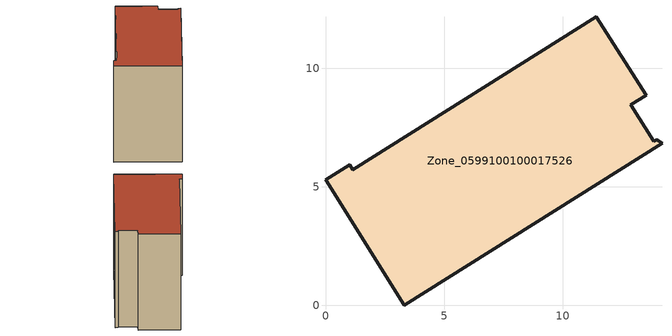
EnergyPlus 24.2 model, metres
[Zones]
Zone_0599100100017526
 floor ground (C_G): 13.97,6.99 14.2,6.84 3.33,0 0,5.29 1.02,5.93 1.16,5.72 11.41,12.18 13.53,8.87 12.89,8.46 13.85,6.91 z0
 wall outside (C_F): 13.85,6.91 12.89,8.46 13.53,8.87 11.41,12.18 1.16,5.72 1.02,5.93 0,5.29 3.33,0 14.2,6.84 13.97,6.99 13.85,6.91 z0:9.65
 roof outside (C_R): 14.2,6.84 13.97,6.99 13.85,6.91 12.89,8.46 13.53,8.87 11.41,12.18 1.16,5.72 1.02,5.93 0,5.29 3.33,0 z9.65
[BUILDING]
Pand.0599100100017526: North Axis=0; Terrain=City; Loads Convergence Tolerance Value=0.04; Temperature Convergence Tolerance Value=0.4; Solar Distribution=FullExterior; Maximum Number of Warmup Days=25; Minimum Number of Warmup Days=1
[Site:Location]
Rotterdam.The.Hague.AP_ZH_NLD Design_Conditions: Latitude=51.96; Longitude=4.45; Time Zone=1; Elevation=-4.5
[SITE:GROUNDTEMPERATURE:BUILDINGSURFACE]
18, 18, 18, 18, 18, 18, 18, 18, 18, 18, 18, 18
[MATERIAL] Thermal Absorptance=0.9; Solar Absorptance=0.7; Visible Absorptance=0.7
Name | Roughness | Thickness | Conductivity | Density | Specific Heat
G.TI.2015-2018 | MediumSmooth | 0.15 | 0.0428571 | 540 | 1210
F.TI.2015-2018 | Rough | 0.3 | 0.0666667 | 1920 | 840
R.TI.2015-2018 | MediumRough | 0.2 | 0.0333333 | 1500 | 1000
[CONSTRUCTION]
C_G: G.TI.2015-2018
C_F: F.TI.2015-2018
C_R: R.TI.2015-2018
[ZONE]
Zone_0599100100017526: Type=1; Multiplier=1; Ceiling Height=Autocalculate; Volume=Autocalculate; Floor Area=autocalculate; Part of Total Floor Area=Yes
[ZONEINFILTRATION:DESIGNFLOWRATE]
Infil_Zone_0599100100017526: Zone or ZoneList or Space or SpaceList=Zone_0599100100017526; Schedule=AlwaysOn; Design Flow Rate Calculation Method=Flow/Area; Flow Rate per Floor Area=0.0015; Constant Term Coefficient=1; Temperature Term Coefficient=0; Velocity Term Coefficient=0; Velocity Squared Term Coefficient=0
[HVACTEMPLATE:ZONE:IDEALLOADSAIRSYSTEM]
Zone_0599100100017526: Maximum Heating Supply Air Temperature=50; Minimum Cooling Supply Air Temperature=13; Maximum Heating Supply Air Humidity Ratio=0.0156; Minimum Cooling Supply Air Humidity Ratio=0.0077; Heating Limit=NoLimit; Cooling Limit=NoLimit; Dehumidification Control Type=ConstantSensibleHeatRatio; Cooling Sensible Heat Ratio=0.7; Dehumidification Setpoint=60; Humidification Control Type=None; Humidification Setpoint=30; Outdoor Air Method=None; Outdoor Air Flow Rate per Person=0.00944; Outdoor Air Flow Rate per Zone Floor Area=0; Outdoor Air Flow Rate per Zone=0; Demand Controlled Ventilation Type=None; Outdoor Air Economizer Type=NoEconomizer; Heat Recovery Type=None; Sensible Heat Recovery Effectiveness=0.7; Latent Heat Recovery Effectiveness=0.65
[ZONECONTROL:THERMOSTAT]
ThermostatControl_Zone_0599100100017526: Zone or ZoneList=Zone_0599100100017526; Control Type Schedule=DualSetpointControlType; Control 1=Thermostat_Zone_0599100100017526; Temperature Difference Between Cutout And Setpoint=0
[THERMOSTATSETPOINT:DUALSETPOINT]
Thermostat_Zone_0599100100017526: Heating Setpoint Temperature Schedule=HeatingSetpoint_Zone_0599100100017526; Cooling Setpoint Temperature Schedule=CoolingSetpoint_Zone_0599100100017526
[SCHEDULE:COMPACT]
HeatingSetpoint_Zone_0599100100017526: Through: 12/31, For: AllDays, Until: 24:00, 21
CoolingSetpoint_Zone_0599100100017526: Through: 12/31, For: AllDays, Until: 24:00, 24
DualSetpointControlType: Through: 12/31, For: AllDays, Until: 24:00, 4
AlwaysOn: Through: 12/31, For: AllDays, Until: 24:00, 1
